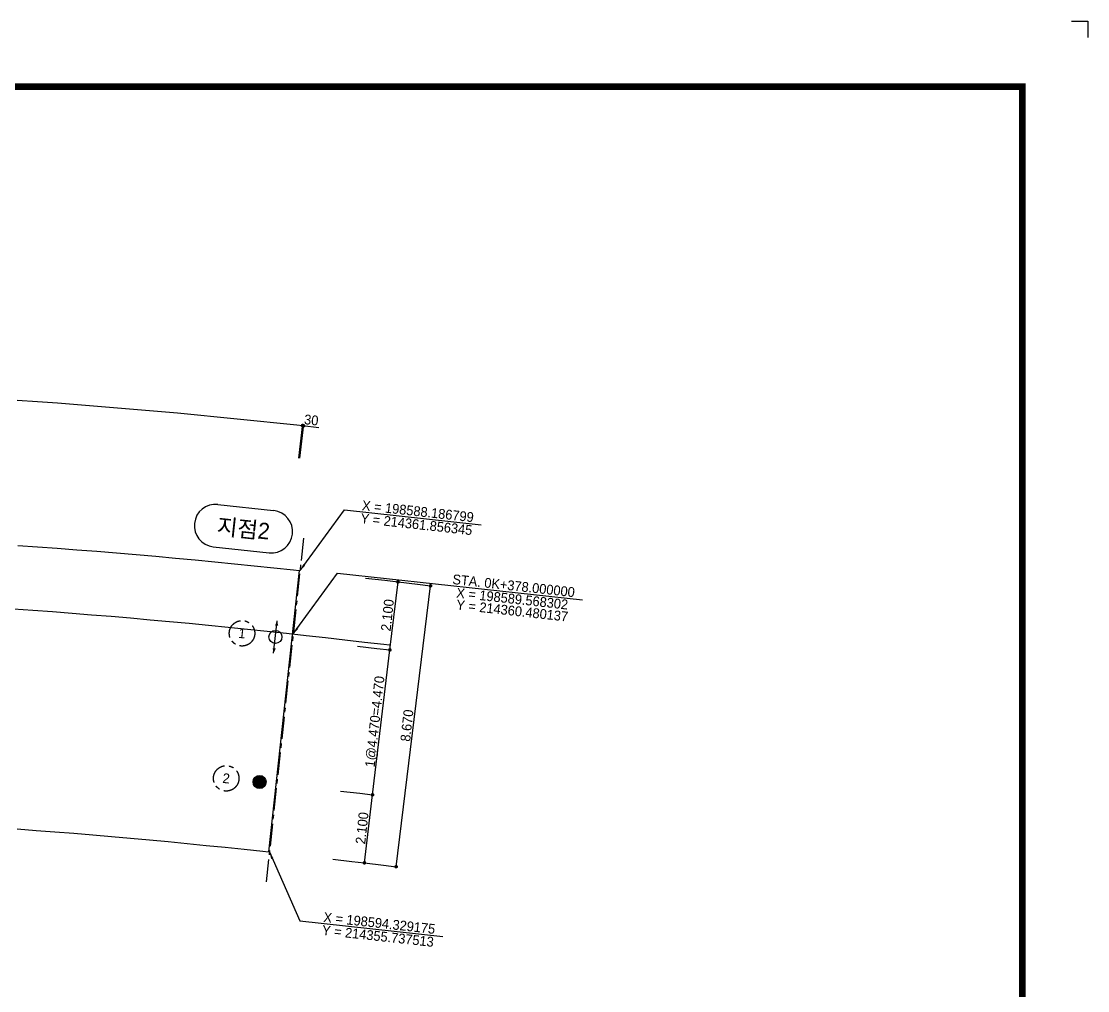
# Model space of a CAD drawing. Header units: feet. Extents: x 0 to 84100, y 0 to 59400.
# Drawn here: x 51442 to 84100, y 29700 to 59400 of the extents above; entities that cross this region are included whole.
import ezdxf
from ezdxf.enums import TextEntityAlignment as Align

# ---------------------------------------------------------------- set-up
doc = ezdxf.new("R2010")
doc.units = ezdxf.units.FT
doc.header["$LTSCALE"] = 550
doc.header["$MEASUREMENT"] = 0
doc.linetypes.add('A-CENTR01', pattern=[2, 1.25, -0.25, 0.25, -0.25])
for name, color, linetype in [('CS-CNTL', 1, 'A-CENTR01'), ('CS-CONC-LEAN', 3, 'CONTINUOUS'), ('CS-CONC-MAJR', 4, 'CONTINUOUS'), ('CS-CONC-REFR', 4, 'A-CENTR01'), ('CS-DIML', 1, 'CONTINUOUS'), ('CS-DIMT', 3, 'CONTINUOUS'), ('CX-BORD-LIN1', 4, 'CONTINUOUS'), ('CX-BORD-LIN2', 3, 'CONTINUOUS'), ('CX-BORD-TEX2', 7, 'CONTINUOUS'), ('CX-BORD-TEX3', 6, 'CONTINUOUS'), ('CX-MISC', 2, 'CONTINUOUS'), ('CZ-TEX2', 3, 'CONTINUOUS')]:
    doc.layers.add(name, color=color, linetype=linetype)
doc.styles.add('A_STANDARD', font='')
doc.styles.add('TB_TEXT', font='')
doc.styles.add('TB_WBTXT', font='')
doc.styles.add('TB_WMTXT', font='')
doc.styles.get('A_STANDARD').set_extended_font_data('Dotum')
doc.styles.get('TB_TEXT').set_extended_font_data('DotumChe')
doc.styles.get('TB_WBTXT').set_extended_font_data('Dotum')
doc.styles.get('TB_WMTXT').set_extended_font_data('DotumChe')

# ---------------------------------------------------------------- blocks, each defined once
blk = doc.blocks.new('CZDIMD1-2')
at = {"layer": 'CS-DIML', "const_width": 0.5}
blk.add_lwpolyline([(0.25, 0, 1), (-0.25, 0, 1)], format="xyb", close=True, dxfattribs=at)
blk = doc.blocks.new('CXBLKA1-KHCA')
at = {"layer": 'CX-BORD-LIN1', "const_width": 2}
blk.add_lwpolyline([(796, 0), (0, 0), (0, 554), (796, 554)], close=True, dxfattribs=at)
at = {"layer": 'CX-MISC'}
blk.add_line((811, 574), (816, 574), dxfattribs=at)
blk.add_lwpolyline([(811, 574), (816, 574), (816, 569)], dxfattribs=at)
at = {"layer": 'CX-BORD-LIN1', "style": 'TB_TEXT'}
for tag, height, p in [('TR_RNUM5', 3, (285.11, 32.64)), ('TR_RDAT5', 3.5, (317.5, 33)), ('TR_DGN5', 3.5, (451.12, 33)), ('TR_CHK5', 3.5, (491.12, 33)), ('TR_APP5', 3.5, (531.12, 33)), ('TR_RNUM4', 3, (285.11, 26.64)), ('TR_RDAT4', 3.5, (317.5, 27)), ('TR_DGN4', 3.5, (451.12, 27)), ('TR_CHK4', 3.5, (491.12, 27)), ('TR_APP4', 3.5, (531.12, 27)), ('TR_RNUM3', 3, (285.11, 20.64)), ('TR_RDAT3', 3.5, (317.5, 21)), ('TR_DGN3', 3.5, (451.12, 21)), ('TR_CHK3', 3.5, (491.12, 21)), ('TR_APP3', 3.5, (531.12, 21)), ('TR_RDAT2', 3.5, (317.5, 15)), ('TR_DGN2', 3.5, (451.12, 15)), ('TR_CHK2', 3.5, (491.12, 15)), ('TR_APP2', 3.5, (531.12, 15)), ('TR_RNUM2', 3, (285.11, 14.64)), ('TR_RNUM1', 3, (285.11, 8.64)), ('TR_RDAT1', 3.5, (317.5, 9)), ('TR_DGN1', 3.5, (451.12, 9)), ('TR_CHK1', 3.5, (491.12, 9)), ('TR_APP1', 3.5, (531.12, 9))]:
    blk.add_attdef(tag, text='', height=height, dxfattribs=at).set_placement(p, align=Align.MIDDLE_CENTER)
for tag, p in [('TR_RCON5', (342.3, 33)), ('TR_RCON4', (342.3, 27)), ('TR_RCON3', (342.3, 21)), ('TR_RCON2', (342.3, 15)), ('TR_RCON1', (342.3, 9))]:
    blk.add_attdef(tag, text='', height=3.5, dxfattribs=at).set_placement(p, align=Align.MIDDLE_LEFT)
at = {"layer": 'CX-BORD-LIN2', "style": 'TB_TEXT'}
blk.add_attdef('TD_VERSION', text='', height=3, rotation=90, dxfattribs=at).set_placement((800.5, 48.01), align=Align.MIDDLE_CENTER)
at = {"layer": 'CX-BORD-TEX2', "style": 'TB_WMTXT'}
for tag, height, p in [('TB_CNAME', 5, (15.34, 531.83)), ('TB_CSCOP', 4, (16.63, 523.83))]:
    blk.add_attdef(tag, text='', height=height, dxfattribs=at).set_placement(p, align=Align.BOTTOM_LEFT)
at = {"layer": 'CX-BORD-TEX2', "style": 'TB_WBTXT'}
for tag, height, p in [('TB_MTITIL', 10, (398, 533.33)), ('TB_STITL', 7, (398, 518.33))]:
    blk.add_attdef(tag, text='', height=height, dxfattribs=at).set_placement(p, align=Align.MIDDLE_CENTER)
at = {"layer": 'CX-BORD-TEX3', "style": 'TB_TEXT'}
for tag, height, p in [('TD_LNDST', 4.5, (215, 31.5)), ('TD_DSECT', 4.5, (605.5, 31.5)), ('TD_DDIST', 4.5, (654.5, 31.5)), ('TD_DNAME_TOP', 4.5, (755, 27.96)), ('TD_CSECT', 4.5, (605.5, 22.5)), ('TD_CDIST', 4.5, (654.5, 22.5)), ('TD_DNAME_MAIN', 4.5, (755, 21.47)), ('TD_DNAME_BOT', 3, (755, 15.25)), ('TD_CCOMP', 4.5, (215, 13.59)), ('TD_HSCAL', 4.5, (620.88, 13.75)), ('TD_VSCAL', 4.5, (656.86, 13.75)), ('TD_FIELD', 4.5, (180, 5.13)), ('TD_CSTEP', 4.5, (250.74, 5.13)), ('TD_DWGCODE', 4.5, (637, 4.79)), ('TD_DWGNO', 4.5, (755, 5))]:
    blk.add_attdef(tag, text='', height=height, dxfattribs=at).set_placement(p, align=Align.MIDDLE_CENTER)
for tag, height, width, p in [('TD_DCOMP', 4.5, 0.95, (215, 22.59)), ('TD_CNAME', 5, 0.78, (65, 7.6))]:
    blk.add_attdef(tag, text='', height=height, dxfattribs=dict(at, width=width)).set_placement(p, align=Align.MIDDLE_CENTER)

msp = doc.modelspace()

# ---------------------------------------------------------------- linework, layer by layer
at = {"layer": 'CS-CNTL'}
msp.add_line((60085, 43563), (58930, 32955), dxfattribs=at)
msp.add_lwpolyline([(51199, 41399), (51798, 41357), (52396, 41313), (52994, 41268), (53593, 41220), (54190, 41171), (54788, 41120), (55386, 41067), (55983, 41012), (56581, 40956), (57178, 40898), (57775, 40839), (58372, 40778), (58969, 40716), (59565, 40652), (60162, 40587), (60758, 40520), (61354, 40452), (61950, 40383), (62546, 40313), (62717, 40293)], dxfattribs=at)
at = {"layer": 'CS-CONC-LEAN'}
msp.add_line((59170, 40041), (59276, 41035), dxfattribs=at)
at = {"layer": 'CS-CONC-LEAN', "const_width": 200}
msp.add_lwpolyline([(58839, 36094, 1), (58639, 36094, 1)], format="xyb", close=True, dxfattribs=at)
at = {"layer": 'CS-CONC-LEAN'}
for centre in [(59223, 40538), (58739, 36094)]:
    msp.add_circle(centre, 200, dxfattribs=at)
for points in [[(59276, 41035), (59210, 40891), (59276, 41035), (59310, 40881)], [(59170, 40041), (59136, 40195), (59170, 40041), (59235, 40184)]]:
    msp.add_solid(points, dxfattribs=at)
at = {"layer": 'CS-CONC-MAJR'}
msp.add_line((59947, 42572), (59009, 33953), dxfattribs=at)
for points in [[(51332, 43344), (51937, 43302), (52541, 43258), (53146, 43212), (53750, 43164), (54354, 43114), (54957, 43062), (55561, 43009), (56163, 42954), (56766, 42897), (57368, 42839), (57971, 42779), (58572, 42718), (59174, 42655), (59775, 42591), (59947, 42572)], [(51319, 34654), (51895, 34612), (52472, 34568), (53050, 34522), (53628, 34474), (54206, 34425), (54784, 34374), (55363, 34321), (55942, 34266), (56522, 34210), (57102, 34153), (57682, 34093), (58262, 34033), (58843, 33971), (59009, 33953)]]:
    msp.add_lwpolyline(points, dxfattribs=at)
at = {"layer": 'CS-CONC-REFR'}
for centre in [(58201, 40649), (57717, 36205)]:
    msp.add_circle(centre, 390, dxfattribs=at)
at = {"layer": 'CS-DIML'}
for p, q in [((59945, 46019), (60059, 47063)), ((59976, 46016), (60089, 47060)), ((59977, 42569), (61341, 44432)), ((61341, 44432), (65526, 43976)), ((59766, 40630), (61130, 42493)), ((61130, 42493), (68632, 41677)), ((62729, 40140), (62978, 42226)), ((62921, 33499), (63976, 42105)), ((62198, 35702), (62729, 40140)), ((61949, 33617), (62198, 35702)), ((59039, 33950), (59970, 31836)), ((59970, 31836), (64346, 31360))]:
    msp.add_line(p, q, dxfattribs=at)
for points in [[(51318, 47796), (51933, 47753), (52547, 47708), (53161, 47662), (53774, 47613), (54387, 47562), (55000, 47510), (55611, 47456), (56223, 47400), (56833, 47342), (57444, 47283), (58053, 47223), (58663, 47161), (59271, 47097), (59879, 47032), (60053, 47013)], [(60053, 47013), (60549, 46959)], [(61978, 42343), (62578, 42273), (62978, 42226)], [(62978, 42226), (63577, 42153), (63976, 42105)], [(61736, 40257), (62332, 40188), (62729, 40140)], [(61220, 35817), (61807, 35748), (62198, 35702)], [(60978, 33731), (61560, 33663), (61949, 33617)], [(61949, 33617), (62532, 33547), (62921, 33499)]]:
    msp.add_lwpolyline(points, dxfattribs=at)
for points in [[(59977, 42569), (60136, 42724), (59977, 42569), (60077, 42768)], [(59766, 40630), (59925, 40786), (59766, 40630), (59866, 40829)], [(59039, 33950), (59094, 33733), (59039, 33950), (59161, 33763)]]:
    msp.add_solid(points, dxfattribs=at)
at = {"layer": 'CZ-TEX2'}
for p, q in [((57460, 44594), (59170, 44408)), ((57320, 43302), (59030, 43115))]:
    msp.add_line(p, q, dxfattribs=at)
for centre, start, end in [((57390, 43948), 83.7881, 263.7881), ((59100, 43762), 263.7881, 83.7881)]:
    msp.add_arc(centre, 650, start, end, dxfattribs=at)

# ---------------------------------------------------------------- block references
at = {"layer": 'CS-DIML', "xscale": 109.9999999999985, "yscale": 109.9999999999985, "zscale": 109.9999999999985, "rotation": 128.8981389999991}
for p in [(60053, 47013), (60053, 47013), (60084, 47010), (62978, 42226), (63976, 42105), (62729, 40140), (62729, 40140), (62198, 35702), (62198, 35702), (61949, 33617), (62921, 33499)]:
    msp.add_blockref('CZDIMD1-2', p, dxfattribs=at)
at = {"layer": 'CX-MISC', "xscale": 100, "yscale": 100, "zscale": 100}
msp.add_blockref('CXBLKA1-KHCA', (2500, 2000), dxfattribs=at)

# ---------------------------------------------------------------- texts
at = {"layer": 'CS-CONC-REFR', "style": 'A_STANDARD'}
for s, p in [('1', (58185, 40500)), ('2', (57701, 36056))]:
    msp.add_text(s, height=300, rotation=353.7881, dxfattribs=at).set_placement(p, align=Align.CENTER)
at = {"layer": 'CS-DIMT', "style": 'A_STANDARD'}
for s, rotation, p in [('30', 353.7415, (60307, 47036)), ('X = 198588.186799', 353.7881, (63572, 44239)), ('Y = 214361.856345', 353.7881, (63528, 43842)), ('STA. 0K+378.000000', 353.7881, (66504, 41959)), ('X = 198589.568302', 353.7881, (66461, 41561)), ('2.100', 443.7881, (62803, 41189)), ('Y = 214360.480137', 353.7881, (66461, 41195)), ('1@4.470=4.470', 443.7881, (62414, 37927)), ('8.670', 443.7881, (63400, 37808)), ('2.100', 443.7881, (62025, 34665)), ('X = 198594.329175', 353.7881, (62391, 31623)), ('Y = 214355.737513', 353.7881, (62348, 31226))]:
    msp.add_text(s, height=300, rotation=rotation, dxfattribs=at).set_placement(p, align=Align.CENTER)
at = {"layer": 'CZ-TEX2', "style": 'A_STANDARD'}
msp.add_text('지점2', height=500, rotation=353.7881, dxfattribs=at).set_placement((58218, 43606), align=Align.CENTER)

doc.saveas('drawing.dxf')
